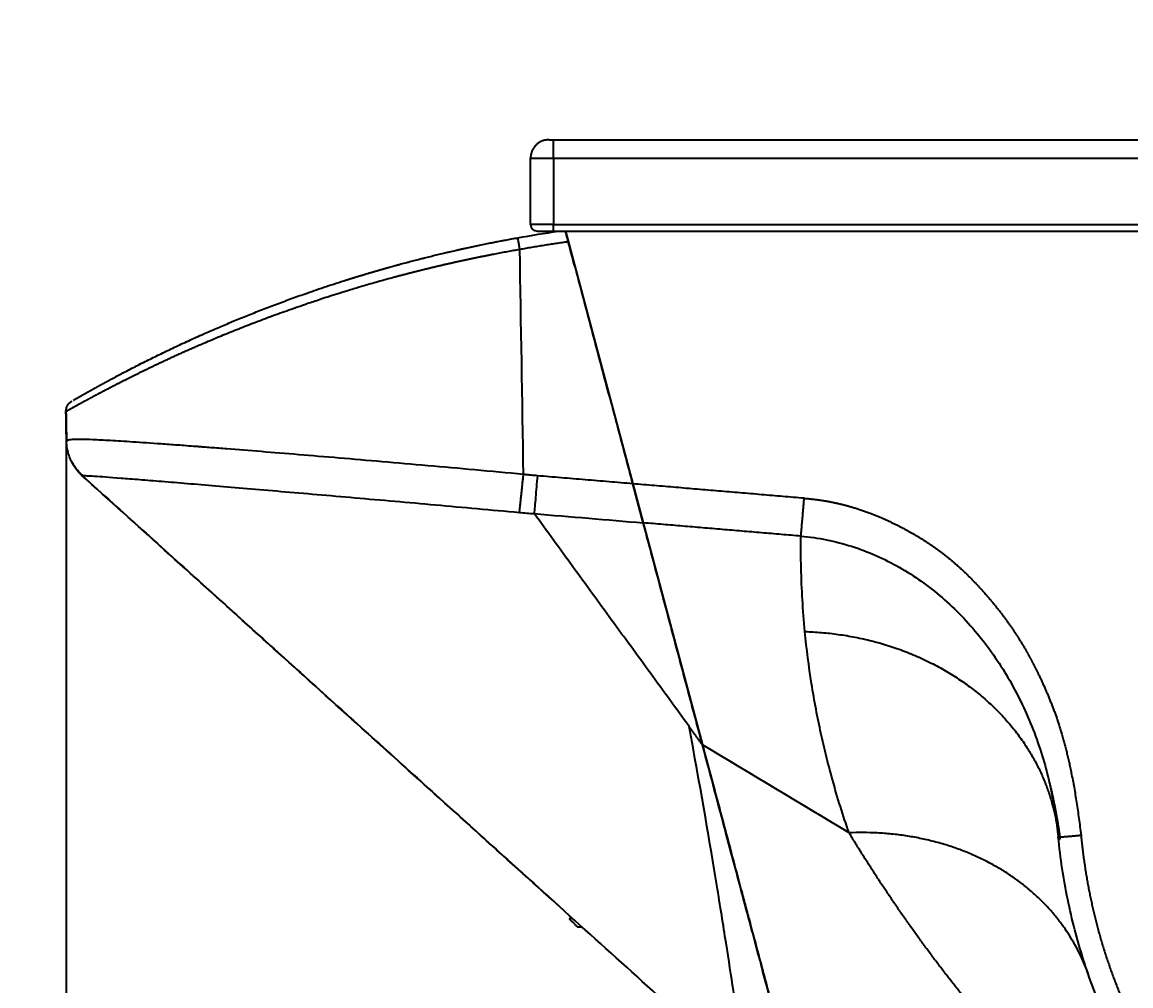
# Model space of a CAD drawing. Header units: millimetres. Extents: x 19741 to 22117, y -10160 to -6800.
# Drawn here: x 21549.16 to 21597.73, y -8821.6 to -8779.41 of the extents above; entities that cross this region are included whole.
import ezdxf

# ---------------------------------------------------------------- set-up
doc = ezdxf.new("R2010")
doc.units = ezdxf.units.MM
doc.styles.add('ARIAL', font='arial.ttf')
doc.dimstyles.get("Standard").update_dxf_attribs({"dimtxt": 15, "dimasz": 15, "dimexe": 0.18, "dimexo": 0.0625, "dimgap": 4, "dimtad": 0, "dimdec": 1, "dimdsep": 46, "dimtxsty": 'ARIAL', "dimcen": 0, "dimclrd": 5, "dimclre": 5, "dimclrt": 5, "dimadec": 0, "dimazin": 0, "dimtfac": 1, "dimtdec": 1, "dimtofl": 0, "dimtmove": 0, "dimatfit": 3, "dimfxl": 1, "dimtolj": 1, "dimtzin": 0, "dimarcsym": 0})

# ---------------------------------------------------------------- blocks, each defined once
blk = doc.blocks.new('*D125')
at = {"color": 5, "lineweight": -2, "transparency": 16777216}
for p, q in [((21702.253, -8779.476), (21702.253, -8906.67)), ((21551.093, -8797.165), (21551.093, -8906.67)), ((21551.093, -8906.49), (21528.434, -8906.49)), ((21687.253, -8906.49), (21566.093, -8906.49))]:
    blk.add_line(p, q, dxfattribs=at)
at = {"color": 5, "transparency": 16777216}
for points in [[(21566.093, -8903.99), (21566.093, -8908.99), (21551.093, -8906.49)], [(21687.253, -8903.99), (21687.253, -8908.99), (21702.253, -8906.49)]]:
    blk.add_solid(points, dxfattribs=at)
at = {"layer": 'Defpoints', "color": 0, "transparency": 16777216}
for p in [(21702.253, -8779.414), (21551.093, -8797.103), (21702.253, -8906.49)]:
    blk.add_point(p, dxfattribs=at)
at = {"color": 5, "transparency": 16777216, "insert": (21499.909, -8906.49), "char_height": 15, "attachment_point": 5, "style": 'ARIAL'}
blk.add_mtext('\\A1;151.2', dxfattribs=at)

msp = doc.modelspace()

# ---------------------------------------------------------------- linework, layer by layer
at = {"linetype": 'Continuous'}
for p, q in [((21572.232, -8784.563), (21572.432, -8784.563)), ((21572.432, -8784.563), (21658.132, -8784.563)), ((21571.432, -8788.263), (21571.432, -8785.363)), ((21571.432, -8785.363), (21572.432, -8785.363)), ((21572.432, -8785.363), (21572.432, -8788.263)), ((21572.432, -8785.363), (21658.132, -8785.363)), ((21572.432, -8788.263), (21571.432, -8788.263)), ((21571.732, -8788.563), (21572.432, -8788.563)), ((21572.432, -8788.563), (21572.432, -8788.263)), ((21572.432, -8788.263), (21618.358, -8788.263)), ((21572.432, -8788.563), (21618.358, -8788.563)), ((21572.964, -8788.563), (21575.915, -8799.621)), ((21575.915, -8799.621), (21576.37, -8801.329)), ((21576.37, -8801.329), (21575.915, -8799.621)), ((21576.37, -8801.329), (21578.963, -8811.047)), ((21573.487, -8819.018), (21573.687, -8819.018))]:
    msp.add_line(p, q, dxfattribs=at)
for centre, radius, start, end in [((21571.732, -8788.263), 0.3, 180, 270), ((21551.582, -8796.438, 0), 0.5, 120.0952, 140.4717)]:
    msp.add_arc(centre, radius, start, end, dxfattribs=at)
msp.add_ellipse((21551.604, -8797.776), major_axis=(-0.5, -0.008), ratio=0.000152, start_param=6.082821, end_param=6.283185, dxfattribs=at)
for points, weights, degree in [([(21572.232, -8784.563), (21571.777, -8784.563), (21571.432, -8784.88), (21571.432, -8785.363)], [1, 0.81007270742, 0.800487874751, 1], 3), ([(21572.432, -8785.363), (21572.432, -8784.88), (21572.432, -8784.563), (21572.432, -8784.563)], [1, 0.800607162167, 0.810061320711, 0.99965952335], 3), ([(21570.963, -8789.352), (21572.02, -8789.163), (21573.084, -8789.013)], [0.999999959624, 0.999836933611, 0.999999959624], 2), ([(21570.947, -8800.873), (21570.986, -8800.511), (21571.05, -8799.908), (21571.124, -8799.211)], [1.07241017843, 0.980301307534, 0.976067279806, 1.05970809525], 3), ([(21583.278, -8801.912), (21583.327, -8801.339), (21583.419, -8800.255)], [1, 0.878439120435, 1], 2), ([(21583.452, -8806.087), (21589.677, -8806.29), (21594.045, -8809.896), (21594.548, -8815.079)], [1.11828095825, 0.948423701871, 0.961508957784, 1.15753672599], 3), ([(21595.869, -8821.108), (21594.456, -8817.045), (21590.484, -8814.693), (21585.382, -8814.898)], [1.09894107104, 0.967018348015, 0.967019642999, 1.09894495599], 3), ([(21594.548, -8815.079), (21594.548, -8815.081), (21594.569, -8815.082), (21594.612, -8815.079)], [1.17115872249, 1.11664575253, 1.07515430953, 1.0466843935], 3), ([(21594.612, -8815.079), (21594.766, -8815.072), (21595.124, -8815.041), (21595.543, -8815)], [1.04668476718, 0.955947612982, 0.997478942427, 1.17127875551], 3)]:
    msp.add_rational_spline(points, weights, degree=degree, dxfattribs=at)
for points, degree in [([(21570.875, -8788.851), (21571.464, -8788.746), (21572.057, -8788.649), (21572.652, -8788.561)], 3), ([(21567.662, -8789.516), (21568.775, -8789.253), (21569.897, -8789.023), (21571.024, -8788.825)], 3), ([(21575.915, -8799.621), (21573.084, -8789.013)], 1), ([(21571.124, -8799.211), (21571.07, -8795.924), (21571.017, -8792.638), (21570.963, -8789.352)], 3), ([(21551.104, -8797.784), (21551.082, -8796.447)], 1), ([(21551.082, -8796.447), (21551.089, -8796.884), (21551.097, -8797.321), (21551.104, -8797.759)], 3), ([(21551.082, -8796.447), (21551.104, -8797.784)], 1), ([(21551.156, -8798.179), (21551.161, -8798.22)], 1), ([(21551.3, -8798.614), (21551.474, -8798.983), (21551.784, -8799.244)], 2), ([(21580.875, -8825.504), (21551.764, -8799.236)], 1), ([(21551.781, -8799.25), (21551.796, -8799.26), (21551.811, -8799.265), (21551.825, -8799.263)], 3), ([(21551.787, -8799.257), (21572.888, -8818.297)], 1), ([(21575.915, -8799.621), (21571.731, -8799.268)], 1), ([(21583.419, -8800.255), (21575.915, -8799.621)], 1), ([(21570.947, -8800.873), (21571.161, -8800.893), (21571.375, -8800.91), (21571.59, -8800.925)], 3), ([(21578.378, -8810.243), (21571.59, -8800.925)], 1), ([(21571.59, -8800.925), (21573.183, -8801.06), (21574.777, -8801.194), (21576.37, -8801.329)], 3), ([(21583.278, -8801.912), (21576.37, -8801.329)], 1), ([(21578.963, -8811.047), (21576.37, -8801.329)], 1), ([(21583.452, -8806.087), (21583.407, -8805.622), (21583.334, -8804.693), (21583.276, -8803.301), (21583.271, -8802.375), (21583.278, -8801.912)], 3), ([(21578.963, -8811.047), (21578.378, -8810.243)], 1), ([(21585.382, -8814.898), (21583.242, -8813.614), (21581.103, -8812.33), (21578.963, -8811.047)], 3), ([(21594.146, -8812.648), (21594.459, -8813.906), (21594.628, -8815.196)], 2), ([(21573.487, -8819.018), (21573.143, -8818.673)], 1), ([(21573.236, -8818.612), (21573.158, -8818.657)], 1)]:
    msp.add_open_spline(points, degree=degree, dxfattribs=at)
for points, degree, knots in [([(21573.084, -8789.013), (21573.075, -8788.98), (21573.067, -8788.948), (21573.054, -8788.901), (21573.05, -8788.886), (21573.042, -8788.855), (21573.038, -8788.839), (21573.026, -8788.795), (21573.018, -8788.766), (21573.008, -8788.726), (21573.004, -8788.713), (21572.997, -8788.687), (21572.994, -8788.675), (21572.985, -8788.641), (21572.979, -8788.62), (21572.973, -8788.598), (21572.972, -8788.593), (21572.97, -8788.585), (21572.967, -8788.573), (21572.964, -8788.562), (21572.962, -8788.556)], 3, [0, 0, 0, 0, 0.166945, 0.166945, 0.250418, 0.250418, 0.33389, 0.33389, 0.500835, 0.500835, 0.584308, 0.584308, 0.66778, 0.66778, 0.834725, 0.834725, 0.876462, 0.876462, 0.918198, 1, 1, 1, 1]), ([(21551.417, -8795.956), (21551.419, -8795.955), (21551.423, -8795.953), (21551.429, -8795.949), (21551.436, -8795.945), (21551.443, -8795.941), (21551.45, -8795.937), (21551.457, -8795.933), (21551.465, -8795.929), (21551.472, -8795.924), (21551.48, -8795.92), (21551.488, -8795.915), (21551.497, -8795.91), (21551.505, -8795.906), (21551.514, -8795.9), (21551.523, -8795.895), (21551.532, -8795.89), (21551.542, -8795.885), (21551.551, -8795.879), (21551.561, -8795.873), (21551.571, -8795.868), (21551.582, -8795.862), (21551.592, -8795.856), (21551.603, -8795.849), (21551.614, -8795.843), (21551.625, -8795.837), (21551.636, -8795.83), (21551.648, -8795.824), (21551.66, -8795.817), (21551.672, -8795.81), (21551.684, -8795.803), (21551.697, -8795.796), (21551.709, -8795.789), (21551.722, -8795.781), (21551.736, -8795.774), (21551.749, -8795.766), (21551.763, -8795.758), (21551.776, -8795.751), (21551.79, -8795.743), (21551.805, -8795.734), (21551.819, -8795.726), (21551.834, -8795.718), (21551.849, -8795.709), (21551.864, -8795.701), (21551.879, -8795.692), (21551.895, -8795.683), (21551.911, -8795.675), (21551.927, -8795.665), (21551.943, -8795.656), (21551.959, -8795.647), (21551.976, -8795.638), (21551.993, -8795.628), (21552.01, -8795.619), (21552.027, -8795.609), (21552.045, -8795.599), (21552.063, -8795.589), (21552.081, -8795.579), (21552.099, -8795.569), (21552.117, -8795.558), (21552.136, -8795.548), (21552.155, -8795.537), (21552.174, -8795.527), (21552.193, -8795.516), (21552.213, -8795.505), (21552.233, -8795.494), (21552.253, -8795.483), (21552.273, -8795.472), (21552.293, -8795.46), (21552.314, -8795.449), (21552.335, -8795.437), (21552.356, -8795.425), (21552.377, -8795.414), (21552.399, -8795.402), (21552.421, -8795.39), (21552.443, -8795.378), (21552.465, -8795.365), (21552.487, -8795.353), (21552.51, -8795.341), (21552.533, -8795.328), (21552.556, -8795.315), (21552.579, -8795.302), (21552.603, -8795.29), (21552.627, -8795.276), (21552.651, -8795.263), (21552.675, -8795.25), (21552.699, -8795.237), (21552.724, -8795.223), (21552.749, -8795.21), (21552.774, -8795.196), (21552.8, -8795.182), (21552.825, -8795.168), (21552.851, -8795.154), (21552.938, -8795.107), (21553.093, -8795.024), (21553.325, -8794.9), (21553.571, -8794.771), (21553.831, -8794.635), (21554.106, -8794.494), (21554.395, -8794.347), (21554.771, -8794.159), (21555.245, -8793.926), (21555.832, -8793.645), (21556.454, -8793.356), (21557.066, -8793.08), (21557.658, -8792.821), (21558.222, -8792.581), (21558.805, -8792.341), (21559.407, -8792.099), (21559.925, -8791.898), (21560.348, -8791.738), (21560.668, -8791.619), (21560.99, -8791.501), (21561.314, -8791.385), (21561.67, -8791.26), (21562.059, -8791.126), (21562.486, -8790.982), (21562.92, -8790.839), (21563.256, -8790.732), (21563.487, -8790.659), (21563.612, -8790.62), (21563.737, -8790.582), (21563.861, -8790.543), (21563.986, -8790.505), (21564.112, -8790.467), (21564.237, -8790.43), (21564.363, -8790.392), (21564.488, -8790.355), (21564.614, -8790.318), (21564.741, -8790.282), (21564.867, -8790.245), (21564.993, -8790.209), (21565.12, -8790.173), (21565.247, -8790.137), (21565.374, -8790.102), (21565.501, -8790.067), (21565.629, -8790.032), (21565.757, -8789.997), (21565.884, -8789.963), (21566.012, -8789.929), (21566.141, -8789.895), (21566.269, -8789.861), (21566.398, -8789.828), (21566.526, -8789.795), (21566.655, -8789.762), (21566.785, -8789.729), (21566.914, -8789.697), (21567.043, -8789.665), (21567.173, -8789.633), (21567.303, -8789.601), (21567.433, -8789.57), (21567.563, -8789.539), (21567.693, -8789.508), (21567.824, -8789.478), (21567.955, -8789.447), (21568.086, -8789.417), (21568.217, -8789.388), (21568.348, -8789.358), (21568.479, -8789.329), (21568.611, -8789.3), (21568.743, -8789.271), (21568.875, -8789.243), (21569.007, -8789.215), (21569.139, -8789.187), (21569.272, -8789.16), (21569.404, -8789.132), (21569.537, -8789.105), (21569.67, -8789.079), (21569.803, -8789.052), (21569.937, -8789.026), (21570.07, -8789), (21570.204, -8788.975), (21570.338, -8788.949), (21570.472, -8788.924), (21570.606, -8788.899), (21570.74, -8788.875), (21570.83, -8788.859), (21570.875, -8788.851)], 3, [0, 0, 0, 0, 0.00195, 0.004149, 0.006347, 0.008545, 0.010743, 0.012941, 0.015139, 0.017337, 0.019535, 0.021732, 0.02393, 0.026128, 0.028326, 0.030524, 0.032723, 0.034921, 0.03712, 0.039319, 0.041519, 0.043718, 0.045919, 0.048119, 0.05032, 0.052522, 0.054723, 0.056926, 0.059129, 0.061333, 0.063537, 0.065742, 0.067948, 0.070154, 0.072361, 0.074569, 0.076778, 0.078988, 0.081198, 0.083409, 0.085622, 0.087835, 0.09005, 0.092265, 0.094482, 0.096699, 0.098918, 0.101138, 0.103359, 0.105582, 0.107805, 0.11003, 0.112257, 0.114485, 0.116714, 0.118944, 0.121176, 0.12341, 0.125645, 0.127881, 0.130119, 0.132359, 0.134601, 0.136844, 0.139088, 0.141335, 0.143583, 0.145833, 0.148085, 0.150339, 0.152595, 0.154852, 0.157112, 0.159373, 0.161637, 0.163903, 0.16617, 0.16844, 0.170712, 0.172986, 0.175262, 0.177541, 0.179821, 0.182104, 0.184389, 0.186677, 0.188967, 0.191259, 0.193554, 0.195851, 0.198151, 0.200453, 0.202758, 0.221357, 0.240025, 0.258779, 0.277633, 0.296603, 0.315704, 0.33495, 0.368162, 0.401362, 0.434624, 0.46802, 0.494561, 0.521083, 0.547619, 0.574203, 0.60087, 0.614282, 0.6276, 0.640828, 0.65397, 0.667029, 0.683569, 0.700211, 0.716966, 0.733841, 0.73854, 0.743231, 0.747916, 0.752593, 0.757263, 0.761927, 0.766584, 0.771235, 0.77588, 0.780519, 0.785152, 0.78978, 0.794402, 0.799019, 0.803631, 0.808238, 0.812841, 0.817439, 0.822033, 0.826623, 0.831209, 0.835791, 0.84037, 0.844946, 0.849519, 0.854089, 0.858656, 0.86322, 0.867783, 0.872343, 0.876902, 0.881459, 0.886014, 0.890568, 0.895121, 0.899673, 0.904225, 0.908776, 0.913326, 0.917877, 0.922428, 0.926979, 0.93153, 0.936083, 0.940636, 0.94519, 0.949746, 0.954303, 0.958861, 0.963422, 0.967985, 0.97255, 0.977118, 0.981688, 0.986261, 0.990837, 0.995417, 1, 1, 1, 1]), ([(21570.963, -8789.352), (21570.962, -8789.351), (21570.95, -8789.281), (21570.925, -8789.143), (21570.899, -8788.991), (21570.88, -8788.883), (21570.875, -8788.851), (21570.875, -8788.851), (21570.875, -8788.851)], 3, [0, 0, 0, 0, 0.004706, 0.252488, 0.500269, 0.748051, 0.995833, 1, 1, 1, 1]), ([(21551.082, -8796.447), (21551.082, -8796.447), (21551.082, -8796.447), (21551.083, -8796.446), (21551.083, -8796.446), (21551.084, -8796.446), (21551.085, -8796.445), (21551.086, -8796.444), (21551.088, -8796.444), (21551.09, -8796.443), (21551.092, -8796.442), (21551.094, -8796.44), (21551.096, -8796.439), (21551.099, -8796.438), (21551.102, -8796.436), (21551.105, -8796.434), (21551.109, -8796.432), (21551.113, -8796.43), (21551.117, -8796.428), (21551.121, -8796.425), (21551.126, -8796.423), (21551.131, -8796.42), (21551.137, -8796.417), (21551.142, -8796.414), (21551.148, -8796.411), (21551.154, -8796.407), (21551.161, -8796.404), (21551.168, -8796.4), (21551.175, -8796.396), (21551.183, -8796.392), (21551.191, -8796.387), (21551.199, -8796.383), (21551.208, -8796.378), (21551.217, -8796.373), (21551.226, -8796.368), (21551.236, -8796.363), (21551.246, -8796.357), (21551.256, -8796.351), (21551.267, -8796.345), (21551.278, -8796.339), (21551.29, -8796.333), (21551.302, -8796.326), (21551.314, -8796.319), (21551.327, -8796.312), (21551.34, -8796.305), (21551.354, -8796.298), (21551.368, -8796.29), (21551.382, -8796.282), (21551.397, -8796.274), (21551.412, -8796.265), (21551.428, -8796.257), (21551.444, -8796.248), (21551.461, -8796.238), (21551.478, -8796.229), (21551.495, -8796.219), (21551.513, -8796.209), (21551.532, -8796.199), (21551.551, -8796.189), (21551.57, -8796.178), (21551.59, -8796.167), (21551.61, -8796.156), (21551.631, -8796.145), (21551.653, -8796.133), (21551.674, -8796.121), (21551.697, -8796.109), (21551.72, -8796.096), (21551.743, -8796.084), (21551.767, -8796.071), (21551.791, -8796.057), (21551.816, -8796.044), (21551.841, -8796.03), (21551.867, -8796.016), (21551.894, -8796.001), (21551.921, -8795.987), (21551.949, -8795.972), (21551.977, -8795.957), (21552.005, -8795.941), (21552.035, -8795.925), (21552.064, -8795.909), (21552.095, -8795.893), (21552.126, -8795.876), (21552.157, -8795.859), (21552.189, -8795.842), (21552.222, -8795.824), (21552.255, -8795.806), (21552.289, -8795.788), (21552.324, -8795.77), (21552.359, -8795.751), (21552.394, -8795.732), (21552.431, -8795.713), (21552.468, -8795.693), (21552.505, -8795.673), (21552.543, -8795.653), (21552.582, -8795.632), (21552.622, -8795.612), (21552.662, -8795.59), (21552.702, -8795.569), (21552.744, -8795.547), (21552.786, -8795.525), (21552.828, -8795.503), (21552.872, -8795.48), (21552.916, -8795.457), (21552.96, -8795.434), (21553.006, -8795.41), (21553.052, -8795.387), (21553.098, -8795.362), (21553.146, -8795.338), (21553.194, -8795.313), (21553.243, -8795.288), (21553.292, -8795.263), (21553.342, -8795.237), (21553.393, -8795.211), (21553.444, -8795.185), (21553.497, -8795.158), (21553.55, -8795.131), (21553.603, -8795.104), (21553.658, -8795.077), (21553.713, -8795.049), (21553.768, -8795.021), (21553.825, -8794.992), (21553.882, -8794.964), (21553.94, -8794.935), (21553.999, -8794.906), (21554.059, -8794.876), (21554.119, -8794.846), (21554.18, -8794.816), (21554.242, -8794.786), (21554.304, -8794.755), (21554.367, -8794.724), (21554.431, -8794.693), (21554.496, -8794.661), (21554.562, -8794.629), (21554.628, -8794.597), (21554.695, -8794.565), (21554.763, -8794.532), (21554.832, -8794.499), (21554.901, -8794.466), (21554.972, -8794.433), (21555.043, -8794.399), (21555.115, -8794.365), (21555.187, -8794.331), (21555.261, -8794.296), (21555.335, -8794.262), (21555.41, -8794.227), (21555.486, -8794.191), (21555.563, -8794.156), (21555.64, -8794.12), (21555.719, -8794.084), (21555.798, -8794.048), (21555.878, -8794.011), (21555.959, -8793.974), (21556.04, -8793.937), (21556.123, -8793.9), (21556.206, -8793.863), (21556.29, -8793.825), (21556.376, -8793.787), (21556.461, -8793.749), (21556.548, -8793.711), (21556.636, -8793.672), (21556.724, -8793.634), (21556.813, -8793.595), (21556.904, -8793.556), (21557.069, -8793.484), (21557.312, -8793.38), (21557.638, -8793.243), (21557.97, -8793.105), (21558.308, -8792.968), (21558.653, -8792.83), (21559.003, -8792.692), (21559.36, -8792.554), (21559.723, -8792.416), (21560.091, -8792.28), (21560.465, -8792.143), (21560.844, -8792.008), (21561.135, -8791.907), (21561.348, -8791.833), (21561.498, -8791.781), (21561.693, -8791.715), (21561.936, -8791.633), (21562.226, -8791.536), (21562.565, -8791.425), (21562.955, -8791.3), (21563.337, -8791.18), (21563.739, -8791.058), (21564.189, -8790.924), (21564.78, -8790.754), (21565.27, -8790.619), (21565.61, -8790.528), (21565.749, -8790.491), (21565.889, -8790.455), (21566.028, -8790.419), (21566.167, -8790.383), (21566.306, -8790.347), (21566.445, -8790.312), (21566.584, -8790.278), (21566.723, -8790.243), (21566.862, -8790.209), (21567.001, -8790.175), (21567.14, -8790.142), (21567.279, -8790.109), (21567.417, -8790.076), (21567.556, -8790.044), (21567.694, -8790.012), (21567.833, -8789.98), (21567.971, -8789.949), (21568.109, -8789.918), (21568.247, -8789.888), (21568.385, -8789.858), (21568.522, -8789.828), (21568.66, -8789.798), (21568.797, -8789.769), (21568.934, -8789.74), (21569.071, -8789.712), (21569.208, -8789.684), (21569.344, -8789.656), (21569.481, -8789.629), (21569.617, -8789.602), (21569.753, -8789.575), (21569.888, -8789.549), (21570.023, -8789.523), (21570.158, -8789.498), (21570.293, -8789.473), (21570.428, -8789.448), (21570.562, -8789.423), (21570.696, -8789.399), (21570.829, -8789.375), (21570.918, -8789.36), (21570.963, -8789.352)], 3, [0, 0, 0, 0, 0.002048, 0.004109, 0.006183, 0.008271, 0.010373, 0.012488, 0.014617, 0.016759, 0.018914, 0.021084, 0.023266, 0.025463, 0.027672, 0.029896, 0.032132, 0.034382, 0.036646, 0.038923, 0.041214, 0.043518, 0.045836, 0.048167, 0.050511, 0.052869, 0.05524, 0.057625, 0.060023, 0.062435, 0.06486, 0.067299, 0.06975, 0.072216, 0.074694, 0.077186, 0.079691, 0.08221, 0.084742, 0.087287, 0.089846, 0.092418, 0.095003, 0.097601, 0.100213, 0.102838, 0.105476, 0.108128, 0.110793, 0.113471, 0.116162, 0.118867, 0.121585, 0.124317, 0.127061, 0.129819, 0.132591, 0.135375, 0.138174, 0.140985, 0.14381, 0.146648, 0.149499, 0.152364, 0.155242, 0.158133, 0.161038, 0.163956, 0.166888, 0.169832, 0.172791, 0.175762, 0.178747, 0.181745, 0.184757, 0.187781, 0.190819, 0.193871, 0.196936, 0.200014, 0.203105, 0.20621, 0.209328, 0.212459, 0.215603, 0.218761, 0.221932, 0.225116, 0.228314, 0.231524, 0.234748, 0.237986, 0.241236, 0.2445, 0.247778, 0.251068, 0.254372, 0.25769, 0.26102, 0.264364, 0.267721, 0.271092, 0.274476, 0.277873, 0.281284, 0.284708, 0.288145, 0.291596, 0.29506, 0.298537, 0.302028, 0.305532, 0.309049, 0.31258, 0.316124, 0.319681, 0.323251, 0.326835, 0.330432, 0.334042, 0.337666, 0.341302, 0.344952, 0.348615, 0.352291, 0.35598, 0.359683, 0.363399, 0.367128, 0.37087, 0.374625, 0.378394, 0.382176, 0.385971, 0.389779, 0.393601, 0.397436, 0.401284, 0.405146, 0.409021, 0.412909, 0.41681, 0.420725, 0.424653, 0.428594, 0.432549, 0.436517, 0.440498, 0.444492, 0.4485, 0.452521, 0.456555, 0.460603, 0.464664, 0.468738, 0.472825, 0.476926, 0.48104, 0.485167, 0.489307, 0.493461, 0.497627, 0.501807, 0.516248, 0.530685, 0.545118, 0.559548, 0.573974, 0.588398, 0.602818, 0.617236, 0.631651, 0.646063, 0.660472, 0.674878, 0.678742, 0.684269, 0.691459, 0.700312, 0.710828, 0.723007, 0.736848, 0.752352, 0.763261, 0.778759, 0.798846, 0.823523, 0.828153, 0.832771, 0.837379, 0.841975, 0.84656, 0.851133, 0.855696, 0.860248, 0.864788, 0.869317, 0.873836, 0.878343, 0.88284, 0.887325, 0.8918, 0.896263, 0.900716, 0.905157, 0.909587, 0.914007, 0.918415, 0.922811, 0.927197, 0.931571, 0.935934, 0.940286, 0.944626, 0.948955, 0.953272, 0.957578, 0.961872, 0.966155, 0.970426, 0.974686, 0.978934, 0.983171, 0.987396, 0.991609, 0.99581, 1, 1, 1, 1]), ([(21551.082, -8796.447), (21551.082, -8796.402), (21551.087, -8796.358), (21551.109, -8796.272), (21551.125, -8796.231), (21551.169, -8796.154), (21551.196, -8796.118), (21551.258, -8796.055), (21551.293, -8796.028), (21551.332, -8796.006)], 3, [0, 0, 0, 0, 0.25, 0.25, 0.5, 0.5, 0.75, 0.75, 1, 1, 1, 1]), ([(21571.124, -8799.211), (21570.408, -8799.144), (21569.697, -8799.078), (21568.295, -8798.95), (21567.604, -8798.888), (21566.25, -8798.769), (21565.586, -8798.711), (21564.293, -8798.6), (21563.663, -8798.547), (21562.441, -8798.444), (21561.85, -8798.394), (21560.71, -8798.3), (21560.161, -8798.256), (21559.11, -8798.171), (21558.607, -8798.131), (21557.889, -8798.075), (21557.656, -8798.057), (21557.316, -8798.031), (21557.148, -8798.018), (21556.956, -8798.003), (21556.861, -8797.996), (21556.814, -8797.992), (21556.79, -8797.991), (21556.778, -8797.99), (21556.773, -8797.989), (21556.77, -8797.989), (21556.768, -8797.989), (21556.767, -8797.989), (21556.767, -8797.989), (21556.767, -8797.989), (21556.767, -8797.989), (21556.492, -8797.968), (21556.23, -8797.948), (21555.726, -8797.911), (21555.486, -8797.894), (21554.799, -8797.844), (21554.385, -8797.816), (21553.641, -8797.767), (21553.312, -8797.746), (21552.731, -8797.714), (21552.479, -8797.702), (21552.047, -8797.685), (21551.867, -8797.68), (21551.568, -8797.678), (21551.45, -8797.68), (21551.268, -8797.692), (21551.204, -8797.7), (21551.122, -8797.725), (21551.104, -8797.74), (21551.104, -8797.759)], 3, [0, 0, 0, 0, 0.0625, 0.0625, 0.125, 0.125, 0.1875, 0.1875, 0.25, 0.25, 0.3125, 0.3125, 0.375, 0.375, 0.4375, 0.4375, 0.46875, 0.46875, 0.484375, 0.492188, 0.496094, 0.498047, 0.499023, 0.499512, 0.499756, 0.499878, 0.499939, 0.499969, 0.499985, 0.499985, 0.5, 0.5, 0.53125, 0.53125, 0.5625, 0.5625, 0.625, 0.625, 0.6875, 0.6875, 0.75, 0.75, 0.8125, 0.8125, 0.875, 0.875, 0.9375, 0.9375, 1, 1, 1, 1]), ([(21551.104, -8797.759), (21551.104, -8797.76), (21551.104, -8797.771), (21551.104, -8797.779), (21551.104, -8797.782), (21551.104, -8797.783)], 3, [0, 0, 0, 0, 0.135903, 0.897003, 1, 1, 1, 1]), ([(21551.3, -8798.59), (21551.268, -8798.524), (21551.241, -8798.457), (21551.192, -8798.32), (21551.172, -8798.25), (21551.139, -8798.11), (21551.127, -8798.039), (21551.11, -8797.899), (21551.105, -8797.828), (21551.104, -8797.759)], 3, [0, 0, 0, 0, 0.25, 0.25, 0.5, 0.5, 0.75, 0.75, 1, 1, 1, 1]), ([(21551.825, -8799.263), (21551.772, -8799.219), (21551.72, -8799.171), (21551.621, -8799.069), (21551.574, -8799.015), (21551.485, -8798.902), (21551.443, -8798.843), (21551.367, -8798.719), (21551.332, -8798.655), (21551.3, -8798.59), (21551.3, -8798.59), (21551.3, -8798.59)], 3, [0, 0, 0, 0, 0.25, 0.25, 0.5, 0.5, 0.75, 0.75, 0.999999, 0.999999, 1, 1, 1, 1]), ([(21551.825, -8799.263), (21551.854, -8799.26), (21551.911, -8799.261), (21552.079, -8799.268), (21552.19, -8799.274), (21552.609, -8799.301), (21552.998, -8799.329), (21553.74, -8799.386), (21554.014, -8799.408), (21554.613, -8799.456), (21554.937, -8799.483), (21555.634, -8799.54), (21556.006, -8799.571), (21556.795, -8799.637), (21557.213, -8799.672), (21558.088, -8799.745), (21558.546, -8799.784), (21559.499, -8799.865), (21559.994, -8799.907), (21561.016, -8799.994), (21561.544, -8800.04), (21562.627, -8800.133), (21563.182, -8800.181), (21564.317, -8800.28), (21564.895, -8800.331), (21566.07, -8800.434), (21566.667, -8800.487), (21567.873, -8800.594), (21568.482, -8800.649), (21569.709, -8800.76), (21570.327, -8800.817), (21570.947, -8800.873)], 3, [0, 0, 0, 0, 0.0625, 0.0625, 0.125, 0.125, 0.25, 0.25, 0.3125, 0.3125, 0.375, 0.375, 0.4375, 0.4375, 0.5, 0.5, 0.5625, 0.5625, 0.625, 0.625, 0.6875, 0.6875, 0.75, 0.75, 0.8125, 0.8125, 0.875, 0.875, 0.9375, 0.9375, 1, 1, 1, 1]), ([(21571.731, -8799.268), (21571.664, -8799.263), (21571.529, -8799.251), (21571.326, -8799.231), (21571.192, -8799.218), (21571.124, -8799.211)], 3, [0, 0, 0, 0, 0.333366, 0.666732, 1, 1, 1, 1]), ([(21571.731, -8799.268), (21571.717, -8799.434), (21571.703, -8799.599), (21571.676, -8799.918), (21571.663, -8800.072), (21571.639, -8800.36), (21571.627, -8800.494), (21571.607, -8800.733), (21571.598, -8800.838), (21571.59, -8800.925)], 3, [0, 0, 0, 0, 0.25, 0.25, 0.5, 0.5, 0.75, 0.75, 1, 1, 1, 1]), ([(21583.419, -8800.255), (21583.697, -8800.277), (21583.997, -8800.316), (21584.282, -8800.354), (21584.536, -8800.402), (21585.027, -8800.495), (21585.514, -8800.639), (21586.124, -8800.819), (21586.764, -8801.092), (21587.318, -8801.329), (21587.862, -8801.622), (21588.4, -8801.911), (21588.872, -8802.226), (21589.349, -8802.543), (21589.788, -8802.905), (21590.224, -8803.264), (21590.651, -8803.691), (21591.067, -8804.106), (21591.501, -8804.613), (21591.925, -8805.107), (21592.308, -8805.639), (21592.682, -8806.159), (21592.993, -8806.68), (21593.3, -8807.194), (21593.586, -8807.769), (21593.73, -8808.058), (21593.853, -8808.325), (21593.98, -8808.603), (21594.106, -8808.903), (21594.368, -8809.529), (21594.571, -8810.154), (21594.784, -8810.809), (21594.957, -8811.541), (21595.311, -8813.035), (21595.543, -8815)], 2, [0, 0, 0, 0.03125, 0.03125, 0.0625, 0.0625, 0.125, 0.125, 0.1875, 0.1875, 0.25, 0.25, 0.3125, 0.3125, 0.375, 0.375, 0.4375, 0.4375, 0.5, 0.5, 0.5625, 0.5625, 0.625, 0.625, 0.6875, 0.6875, 0.71875, 0.71875, 0.75, 0.75, 0.8125, 0.8125, 0.875, 0.875, 1, 1, 1]), ([(21583.278, -8801.912), (21583.653, -8801.945), (21584.026, -8801.999), (21584.766, -8802.147), (21585.132, -8802.242), (21585.853, -8802.47), (21586.208, -8802.604), (21586.904, -8802.91), (21587.245, -8803.082), (21587.91, -8803.46), (21588.234, -8803.666), (21588.861, -8804.111), (21589.165, -8804.35), (21589.752, -8804.855), (21590.034, -8805.123), (21590.576, -8805.683), (21590.835, -8805.976), (21591.33, -8806.585), (21591.565, -8806.9), (21592.011, -8807.552), (21592.221, -8807.887), (21592.616, -8808.575), (21592.8, -8808.928), (21593.143, -8809.648), (21593.302, -8810.015), (21593.592, -8810.761), (21593.723, -8811.141), (21593.957, -8811.899), (21594.06, -8812.278), (21594.15, -8812.661)], 3, [0, 0, 0, 0, 0.071555, 0.071555, 0.14311, 0.14311, 0.214665, 0.214665, 0.28622, 0.28622, 0.357775, 0.357775, 0.42933, 0.42933, 0.500885, 0.500885, 0.572441, 0.572441, 0.643996, 0.643996, 0.715551, 0.715551, 0.787106, 0.787106, 0.858661, 0.858661, 0.930216, 0.930216, 1, 1, 1, 1]), ([(21585.382, -8814.898), (21585.117, -8814.135), (21584.874, -8813.357), (21584.546, -8812.172), (21584.462, -8811.846), (21584.298, -8811.185), (21584.221, -8810.857), (21584.078, -8810.203), (21584.008, -8809.866), (21583.867, -8809.119), (21583.671, -8807.993), (21583.526, -8806.853), (21583.452, -8806.087)], 3, [0, 0, 0, 0, 0.25, 0.25, 0.375, 0.375, 0.5, 0.5, 0.625, 0.625, 0.75, 1, 1, 1, 1]), ([(21580.875, -8825.504), (21580.875, -8825.505), (21580.876, -8825.504), (21580.883, -8825.508), (21580.89, -8825.499), (21580.877, -8825.399), (21580.849, -8825.231), (21580.808, -8824.974), (21580.745, -8824.577), (21580.654, -8823.99), (21580.512, -8823.06), (21580.294, -8821.631), (21579.962, -8819.494), (21579.413, -8816.066), (21578.85, -8812.797), (21578.378, -8810.243)], 3, [0, 0, 0, 0, 0.03125, 0.0625, 0.09375, 0.125, 0.15625, 0.1875, 0.25, 0.3125, 0.375, 0.5, 0.625, 0.75, 1, 1, 1, 1]), ([(21578.963, -8811.047), (21579.124, -8811.649), (21579.278, -8812.23), (21579.578, -8813.353), (21579.723, -8813.895), (21580.003, -8814.945), (21580.138, -8815.452), (21580.4, -8816.433), (21580.527, -8816.908), (21580.68, -8817.481), (21580.71, -8817.595), (21580.77, -8817.821), (21580.86, -8818.156), (21580.947, -8818.482), (21581.117, -8819.122), (21581.227, -8819.533), (21581.544, -8820.722), (21581.739, -8821.453), (21581.942, -8822.212), (21581.964, -8822.295), (21582.008, -8822.46), (21582.073, -8822.705), (21582.136, -8822.941), (21582.259, -8823.402), (21582.416, -8823.988), (21582.627, -8824.78), (21582.815, -8825.486), (21582.925, -8825.898), (21583.028, -8826.282), (21583.075, -8826.459), (21583.161, -8826.782), (21583.2, -8826.929), (21583.27, -8827.191), (21583.301, -8827.306), (21583.327, -8827.404)], 3, [0, 0, 0, 0, 0.0625, 0.0625, 0.125, 0.125, 0.1875, 0.1875, 0.25, 0.25, 0.265625, 0.265625, 0.28125, 0.3125, 0.3125, 0.375, 0.375, 0.5, 0.5, 0.515625, 0.515625, 0.53125, 0.5625, 0.5625, 0.625, 0.6875, 0.75, 0.8125, 0.8125, 0.875, 0.875, 0.9375, 0.9375, 1, 1, 1, 1]), ([(21583.345, -8827.47), (21583.342, -8827.461), (21583.34, -8827.452), (21583.324, -8827.394), (21583.308, -8827.334), (21583.282, -8827.235), (21583.273, -8827.202), (21583.254, -8827.131), (21583.244, -8827.095), (21583.194, -8826.906), (21583.148, -8826.734), (21582.994, -8826.158), (21582.871, -8825.693), (21582.582, -8824.611), (21582.417, -8823.992), (21582.208, -8823.209), (21582.184, -8823.121), (21582.136, -8822.942), (21582.064, -8822.67), (21581.989, -8822.388), (21581.834, -8821.809), (21581.726, -8821.404), (21581.5, -8820.555), (21581.381, -8820.111), (21581.134, -8819.183), (21581.004, -8818.698), (21580.734, -8817.686), (21580.594, -8817.159), (21580.301, -8816.062), (21580.149, -8815.491), (21579.831, -8814.302), (21579.667, -8813.685), (21579.325, -8812.403), (21579.147, -8811.738), (21578.963, -8811.047)], 3, [0, 0, 0, 0, 0.006916, 0.006916, 0.042383, 0.042383, 0.060117, 0.060117, 0.077851, 0.077851, 0.148785, 0.148785, 0.290654, 0.290654, 0.432523, 0.432523, 0.450257, 0.450257, 0.467991, 0.503458, 0.503458, 0.574393, 0.574393, 0.645327, 0.645327, 0.716262, 0.716262, 0.787196, 0.787196, 0.858131, 0.858131, 0.929065, 0.929065, 1, 1, 1, 1]), ([(21594.15, -8812.661), (21594.152, -8812.671), (21594.155, -8812.68), (21594.249, -8813.083), (21594.327, -8813.479), (21594.457, -8814.276), (21594.509, -8814.677), (21594.548, -8815.079)], 3, [0, 0, 0, 0, 0.012224, 0.012224, 0.506112, 0.506112, 1, 1, 1, 1]), ([(21599.85, -8831.542), (21599.83, -8831.527), (21599.79, -8831.496), (21599.731, -8831.45), (21599.672, -8831.404), (21599.613, -8831.358), (21599.554, -8831.311), (21599.495, -8831.265), (21599.436, -8831.218), (21599.377, -8831.172), (21599.319, -8831.125), (21599.26, -8831.078), (21599.201, -8831.031), (21599.143, -8830.984), (21599.084, -8830.936), (21599.026, -8830.889), (21598.968, -8830.842), (21598.91, -8830.794), (21598.851, -8830.746), (21598.793, -8830.699), (21598.735, -8830.651), (21598.677, -8830.603), (21598.619, -8830.555), (21598.562, -8830.507), (21598.504, -8830.458), (21598.446, -8830.41), (21598.389, -8830.362), (21598.331, -8830.313), (21598.273, -8830.264), (21598.216, -8830.215), (21598.159, -8830.166), (21598.101, -8830.117), (21598.044, -8830.068), (21597.987, -8830.019), (21597.93, -8829.97), (21597.873, -8829.92), (21597.816, -8829.871), (21597.759, -8829.821), (21597.702, -8829.771), (21597.645, -8829.721), (21597.588, -8829.671), (21597.531, -8829.621), (21597.474, -8829.571), (21597.418, -8829.521), (21597.361, -8829.47), (21597.304, -8829.42), (21597.248, -8829.369), (21597.191, -8829.318), (21597.135, -8829.267), (21597.079, -8829.216), (21597.022, -8829.165), (21596.966, -8829.114), (21596.91, -8829.063), (21596.853, -8829.011), (21596.797, -8828.96), (21596.741, -8828.908), (21596.685, -8828.856), (21596.629, -8828.804), (21596.573, -8828.752), (21596.517, -8828.7), (21596.461, -8828.648), (21596.405, -8828.596), (21596.349, -8828.543), (21596.293, -8828.491), (21596.238, -8828.438), (21596.182, -8828.385), (21596.126, -8828.332), (21596.07, -8828.279), (21596.015, -8828.226), (21595.959, -8828.173), (21595.903, -8828.119), (21595.848, -8828.066), (21595.792, -8828.012), (21595.737, -8827.959), (21595.681, -8827.905), (21595.626, -8827.851), (21595.57, -8827.797), (21595.515, -8827.743), (21595.459, -8827.688), (21595.404, -8827.634), (21595.349, -8827.579), (21595.293, -8827.525), (21595.238, -8827.47), (21595.183, -8827.415), (21595.127, -8827.36), (21595.072, -8827.305), (21594.921, -8827.154), (21594.677, -8826.908), (21594.342, -8826.565), (21594.012, -8826.22), (21593.685, -8825.874), (21593.363, -8825.527), (21593.044, -8825.179), (21592.729, -8824.829), (21592.417, -8824.477), (21592.108, -8824.124), (21591.802, -8823.769), (21591.499, -8823.412), (21591.241, -8823.104), (21591.028, -8822.847), (21590.859, -8822.641), (21590.691, -8822.435), (21590.525, -8822.23), (21590.36, -8822.024), (21590.197, -8821.819), (21590.035, -8821.614), (21589.875, -8821.409), (21589.715, -8821.205), (21589.558, -8821), (21589.401, -8820.796), (21589.246, -8820.592), (21589.093, -8820.387), (21588.94, -8820.183), (21588.789, -8819.98), (21588.639, -8819.776), (21588.491, -8819.572), (21588.344, -8819.369), (21588.197, -8819.165), (21588.053, -8818.962), (21587.909, -8818.758), (21587.766, -8818.555), (21587.625, -8818.352), (21587.485, -8818.148), (21587.346, -8817.945), (21587.208, -8817.742), (21587.071, -8817.539), (21586.935, -8817.336), (21586.8, -8817.133), (21586.666, -8816.93), (21586.534, -8816.727), (21586.402, -8816.524), (21586.271, -8816.321), (21586.141, -8816.118), (21586.013, -8815.914), (21585.885, -8815.711), (21585.758, -8815.508), (21585.632, -8815.305), (21585.507, -8815.102), (21585.424, -8814.966), (21585.382, -8814.898)], 3, [0, 0, 0, 0, 0.002904, 0.005815, 0.008731, 0.011653, 0.014582, 0.017517, 0.020458, 0.023405, 0.026358, 0.029318, 0.032283, 0.035255, 0.038234, 0.041218, 0.044209, 0.047206, 0.050209, 0.053219, 0.056235, 0.059257, 0.062286, 0.065321, 0.068363, 0.071411, 0.074466, 0.077526, 0.080594, 0.083668, 0.086748, 0.089835, 0.092928, 0.096028, 0.099134, 0.102247, 0.105366, 0.108492, 0.111625, 0.114764, 0.11791, 0.121062, 0.124221, 0.127386, 0.130558, 0.133737, 0.136922, 0.140114, 0.143313, 0.146518, 0.14973, 0.152949, 0.156174, 0.159406, 0.162645, 0.165891, 0.169143, 0.172402, 0.175667, 0.178939, 0.182218, 0.185504, 0.188797, 0.192096, 0.195402, 0.198714, 0.202034, 0.20536, 0.208693, 0.212033, 0.215379, 0.218733, 0.222093, 0.225459, 0.228833, 0.232213, 0.235601, 0.238995, 0.242395, 0.245803, 0.249217, 0.252638, 0.256066, 0.259501, 0.262942, 0.266391, 0.269846, 0.291207, 0.312614, 0.334068, 0.355569, 0.377116, 0.39871, 0.42035, 0.442037, 0.463769, 0.485547, 0.507369, 0.529235, 0.541771, 0.554268, 0.566726, 0.579147, 0.591528, 0.603871, 0.616175, 0.628441, 0.640668, 0.652856, 0.665004, 0.677114, 0.689185, 0.701216, 0.713208, 0.725161, 0.737074, 0.748948, 0.760782, 0.772576, 0.784331, 0.796045, 0.80772, 0.819355, 0.830949, 0.842504, 0.854018, 0.865492, 0.876925, 0.888318, 0.89967, 0.910981, 0.922252, 0.933482, 0.944671, 0.955819, 0.966926, 0.977992, 0.989017, 1, 1, 1, 1]), ([(21618.24, -8838.476), (21617.67, -8838.428), (21617.091, -8838.361), (21615.916, -8838.181), (21615.321, -8838.07), (21614.117, -8837.799), (21613.509, -8837.64), (21612.285, -8837.269), (21611.669, -8837.058), (21610.434, -8836.581), (21609.815, -8836.314), (21608.579, -8835.723), (21607.963, -8835.398), (21606.74, -8834.686), (21606.133, -8834.3), (21604.936, -8833.463), (21604.346, -8833.013), (21603.19, -8832.048), (21602.624, -8831.534), (21601.525, -8830.439), (21600.992, -8829.859), (21599.968, -8828.634), (21599.477, -8827.99), (21598.546, -8826.637), (21598.106, -8825.93), (21597.287, -8824.455), (21596.908, -8823.688), (21596.22, -8822.098), (21595.911, -8821.275), (21595.374, -8819.58), (21595.145, -8818.708), (21594.777, -8816.923), (21594.638, -8816.009), (21594.548, -8815.079)], 3, [0, 0, 0, 0, 0.0625, 0.0625, 0.125, 0.125, 0.1875, 0.1875, 0.25, 0.25, 0.3125, 0.3125, 0.375, 0.375, 0.4375, 0.4375, 0.5, 0.5, 0.5625, 0.5625, 0.625, 0.625, 0.6875, 0.6875, 0.75, 0.75, 0.8125, 0.8125, 0.875, 0.875, 0.9375, 0.9375, 1, 1, 1, 1]), ([(21595.543, -8815), (21595.746, -8817.089), (21596.27, -8819.049), (21596.815, -8821.088), (21597.73, -8823.07), (21598.667, -8825.097), (21599.949, -8826.928), (21601.241, -8828.773), (21603.645, -8831.151), (21604.526, -8831.877), (21605.399, -8832.597), (21606.324, -8833.228), (21607.236, -8833.852), (21608.228, -8834.407), (21609.205, -8834.952), (21610.199, -8835.398), (21610.987, -8835.752), (21612.402, -8836.272), (21613.655, -8836.66), (21614.266, -8836.815), (21616.267, -8837.324), (21618.326, -8837.498)], 2, [0, 0, 0, 0.125, 0.125, 0.25, 0.25, 0.375, 0.375, 0.5, 0.5625, 0.5625, 0.625, 0.625, 0.6875, 0.6875, 0.75, 0.75, 0.8, 0.8375, 0.875, 0.875, 1, 1, 1]), ([(21573.146, -8818.664), (21573.145, -8818.664), (21573.141, -8818.667), (21573.14, -8818.671), (21573.143, -8818.673)], 3, [0, 0, 0, 0, 0.136238, 1, 1, 1, 1])]:
    msp.add_open_spline(points, degree=degree, knots=knots, dxfattribs=at)

# ---------------------------------------------------------------- dimensions: what is measured, and where the dimension line sits
dim = msp.add_linear_dim(base=(21702.253, -8906.49), p1=(21551.093, -8797.103), p2=(21702.253, -8779.414), text='151.2', dimstyle='Standard', override={"dimpost": '(<>)', "dimtfillclr": 7})
dim.commit()
dim.dimension.update_dxf_attribs({"geometry": '*D125', "text_midpoint": (21499.909, -8906.49), "dimtype": 160})

doc.saveas('drawing.dxf')
